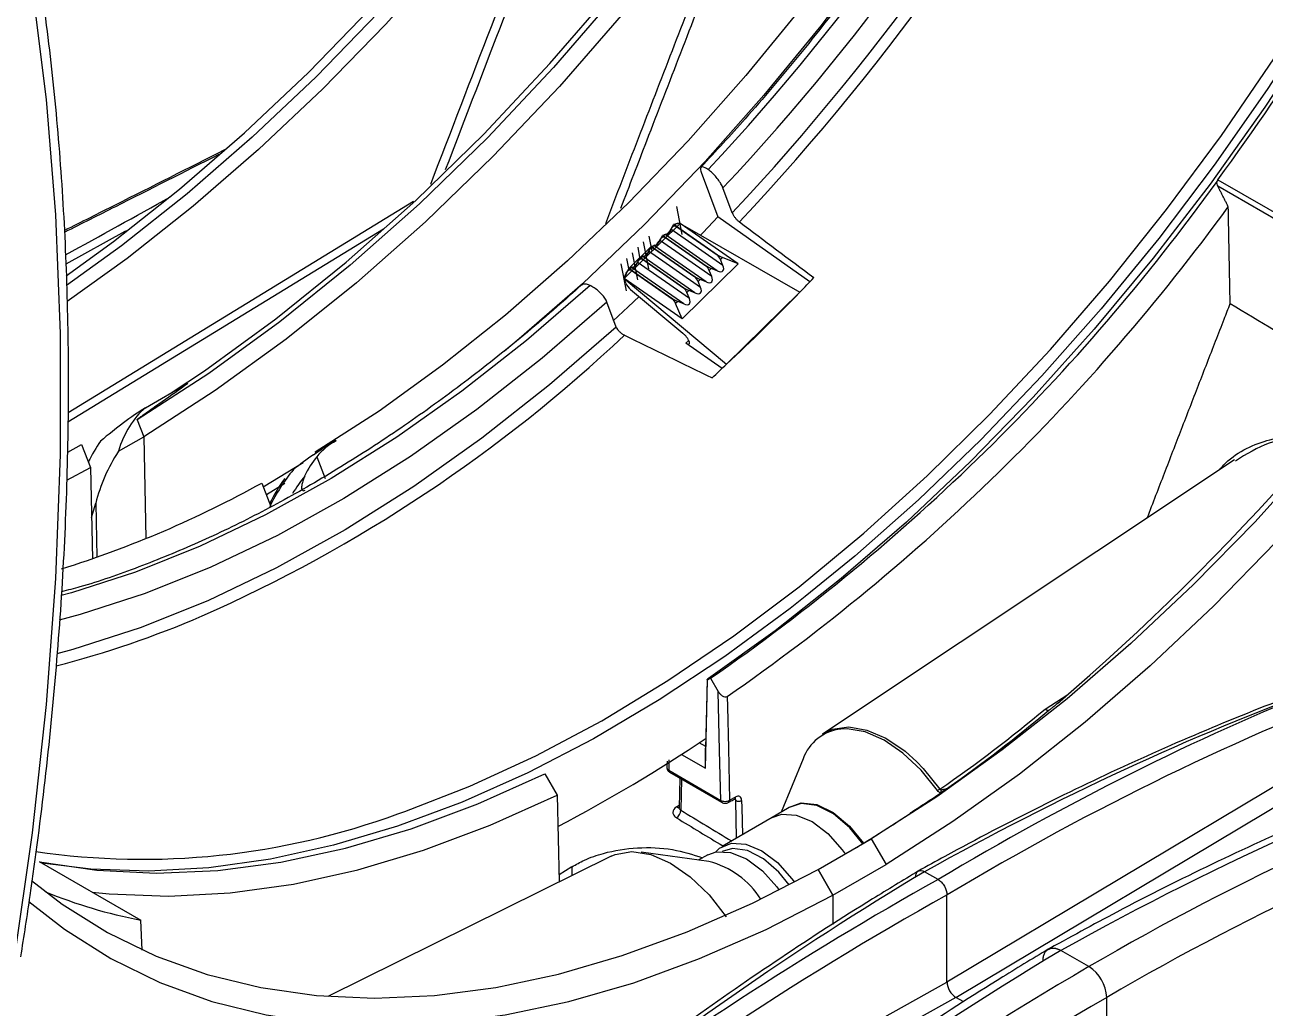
# Model space of a CAD drawing. Extents: x 9.3 to 87.2, y 1.1 to 68.8.
# Drawn here: x 16.147 to 19.113, y 48.453 to 50.804 of the extents above; entities that cross this region are included whole.
import ezdxf

# ---------------------------------------------------------------- set-up
doc = ezdxf.new("R2010")
doc.units = 0
doc.header["$MEASUREMENT"] = 0
doc.layers.add('OBJECT', color=7, linetype='CONTINUOUS')

msp = doc.modelspace()

# ---------------------------------------------------------------- linework, layer by layer
at = {"layer": 'OBJECT'}
for p, q in [((17.7645, 50.4513), (17.8041, 50.3446)), ((17.8385, 50.3544), (17.8165, 50.4138)), ((18.9996, 50.4337), (19.2327, 50.2991)), ((19.2281, 50.2862), (18.9996, 50.4181)), ((16.2507, 49.877), (17.0765, 50.3825)), ((17.7189, 50.3029), (17.7059, 50.3695)), ((17.7138, 50.3289), (17.5801, 50.1973)), ((17.6927, 50.3147), (17.6983, 50.3268)), ((17.7027, 50.3276), (17.6947, 50.3197)), ((17.7138, 50.3289), (17.6983, 50.3268)), ((17.7138, 50.3289), (17.707, 50.3288)), ((17.8526, 50.2325), (17.7138, 50.3289)), ((17.7138, 50.3289), (18.0003, 50.1647)), ((18.024, 50.1893), (17.8041, 50.3446)), ((17.0049, 50.3152), (16.2506, 49.8536)), ((17.647, 50.2631), (17.64, 50.2986)), ((17.666, 50.2884), (17.6716, 50.3005)), ((17.676, 50.3013), (17.668, 50.2934)), ((17.6793, 50.3015), (17.6716, 50.3005)), ((17.6784, 50.2962), (17.6774, 50.2953)), ((17.7756, 50.2271), (17.6774, 50.2953)), ((17.6808, 50.303), (17.6783, 50.3023)), ((17.803, 50.2157), (17.6783, 50.3023)), ((17.6784, 50.2962), (17.7766, 50.228)), ((17.6916, 50.3154), (17.6898, 50.3118)), ((17.8163, 50.2288), (17.6916, 50.3154)), ((17.7051, 50.3225), (17.7042, 50.3216)), ((17.8024, 50.2534), (17.7042, 50.3216)), ((17.7051, 50.3225), (17.8033, 50.2543)), ((17.6448, 50.2742), (17.5913, 50.2215)), ((17.6181, 50.2479), (17.6134, 50.272)), ((17.6394, 50.2207), (17.6268, 50.2848)), ((17.6392, 50.2621), (17.6448, 50.2742)), ((17.6493, 50.275), (17.6412, 50.2671)), ((17.6526, 50.2752), (17.6448, 50.2742)), ((17.6516, 50.2699), (17.6507, 50.269)), ((17.7489, 50.2007), (17.6507, 50.269)), ((17.654, 50.2767), (17.6515, 50.276)), ((17.7762, 50.1893), (17.6515, 50.276)), ((17.6516, 50.2699), (17.7498, 50.2017)), ((17.6649, 50.2891), (17.663, 50.2855)), ((17.7896, 50.2025), (17.6649, 50.2891)), ((17.5913, 50.2215), (17.5866, 50.2456)), ((17.6126, 50.1944), (17.6, 50.2585)), ((17.6114, 50.2365), (17.6096, 50.2329)), ((17.7361, 50.1498), (17.6114, 50.2365)), ((17.6125, 50.2357), (17.6181, 50.2479)), ((17.6225, 50.2486), (17.6145, 50.2407)), ((17.6259, 50.2489), (17.6181, 50.2479)), ((17.6249, 50.2436), (17.624, 50.2426)), ((17.7222, 50.1744), (17.624, 50.2426)), ((17.6273, 50.2504), (17.6248, 50.2496)), ((17.7495, 50.163), (17.6248, 50.2496)), ((17.6249, 50.2436), (17.7231, 50.1753)), ((17.6382, 50.2628), (17.6363, 50.2592)), ((17.7628, 50.1762), (17.6382, 50.2628)), ((17.8024, 50.2534), (17.8033, 50.2543)), ((17.8154, 50.2479), (17.8104, 50.243)), ((17.8163, 50.2288), (17.8104, 50.243)), ((17.8526, 50.2325), (17.8154, 50.2479)), ((17.5859, 50.1681), (17.5733, 50.2322)), ((17.5801, 50.1973), (17.5913, 50.2215)), ((17.5801, 50.1973), (17.5834, 50.2071)), ((17.5857, 50.2094), (17.5913, 50.2215)), ((17.5958, 50.2223), (17.5878, 50.2144)), ((17.5991, 50.2226), (17.5913, 50.2215)), ((17.5982, 50.2172), (17.5972, 50.2163)), ((17.6954, 50.1481), (17.5972, 50.2163)), ((17.6006, 50.2241), (17.598, 50.2233)), ((17.7227, 50.1367), (17.598, 50.2233)), ((17.5982, 50.2172), (17.6964, 50.149)), ((17.8526, 50.2325), (17.7189, 50.1009)), ((17.7756, 50.2271), (17.7766, 50.228)), ((17.7886, 50.2216), (17.7836, 50.2166)), ((17.7896, 50.2025), (17.7836, 50.2166)), ((17.803, 50.2157), (17.7886, 50.2216)), ((17.5801, 50.1973), (17.8252, 49.9923)), ((17.7189, 50.1009), (17.5801, 50.1973)), ((17.5842, 50.1863), (17.5801, 50.1973)), ((17.7489, 50.2007), (17.7498, 50.2017)), ((17.7619, 50.1953), (17.7569, 50.1903)), ((17.7628, 50.1762), (17.7569, 50.1903)), ((17.7762, 50.1893), (17.7619, 50.1953)), ((17.5958, 50.1711), (17.7204, 50.0668)), ((17.6954, 50.1481), (17.6964, 50.149)), ((17.7222, 50.1744), (17.7231, 50.1753)), ((17.7351, 50.1689), (17.7302, 50.164)), ((17.7361, 50.1498), (17.7302, 50.164)), ((17.7495, 50.163), (17.7351, 50.1689)), ((18.0003, 50.1647), (17.8252, 49.9923)), ((17.5612, 50.0814), (17.5392, 50.1409)), ((17.7084, 50.1426), (17.7034, 50.1377)), ((17.7189, 50.1009), (17.7034, 50.1377)), ((17.7227, 50.1367), (17.7084, 50.1426)), ((17.7278, 50.043), (17.7347, 50.0488)), ((17.8145, 49.9824), (17.7278, 50.043)), ((16.4357, 49.8884), (16.5368, 49.9468)), ((16.4159, 49.8597), (16.4316, 49.8192)), ((16.2499, 49.7824), (16.2831, 49.8004)), ((16.2831, 49.8004), (16.3044, 49.7457)), ((16.3711, 49.7843), (16.4316, 49.8192)), ((16.4316, 49.8192), (16.4371, 49.5757)), ((16.8455, 49.7713), (16.8657, 49.719)), ((19.0396, 49.7641), (18.0542, 49.1076)), ((16.2475, 49.7153), (16.3044, 49.7457)), ((16.3044, 49.7457), (16.3092, 49.5274)), ((16.7175, 49.6995), (16.8126, 49.7577)), ((16.7141, 49.7084), (16.7359, 49.6521)), ((16.769, 49.7073), (16.7249, 49.6804)), ((16.307, 49.6261), (16.317, 49.6605)), ((16.317, 49.6605), (16.3199, 49.5311)), ((17.7794, 49.2375), (17.7869, 49.2418)), ((17.7869, 49.2418), (17.8054, 49.2098)), ((19.5026, 49.203), (18.3521, 48.5152)), ((18.5868, 49.168), (18.6413, 49.2031)), ((18.3734, 48.4785), (19.5457, 49.1793)), ((17.7752, 49.0787), (17.7599, 49.0875)), ((17.7174, 49.0596), (17.7746, 49.0266)), ((18.008, 49.0489), (17.956, 48.9217)), ((17.6828, 49.0431), (17.6825, 49.0278)), ((17.6868, 49.0214), (17.8112, 48.9496)), ((17.391, 49.0133), (17.4203, 48.9624)), ((17.6889, 49.0168), (17.8133, 48.945)), ((17.7132, 49.0028), (17.7116, 48.9326)), ((17.7177, 49.0002), (17.716, 48.9259)), ((17.4203, 48.9624), (17.425, 48.7544)), ((17.7054, 48.9339), (17.7117, 48.9378)), ((17.8324, 48.9497), (17.8469, 48.9577)), ((17.849, 48.8593), (17.847, 48.949)), ((17.9744, 48.9328), (17.934, 48.9083)), ((17.9345, 48.9086), (17.8143, 48.8393)), ((18.0438, 48.784), (18.1711, 48.8574)), ((18.1711, 48.8574), (18.2065, 48.7962)), ((17.5495, 48.816), (16.8718, 48.4808)), ((17.7827, 48.8033), (17.6207, 48.8254)), ((17.7801, 48.8195), (17.7569, 48.8068)), ((16.182, 48.8035), (16.4248, 48.6633)), ((17.4555, 48.7908), (17.4246, 48.7716)), ((17.4555, 48.7908), (17.4555, 48.7695)), ((18.0438, 48.784), (18.0792, 48.7227)), ((18.0792, 48.7227), (18.0438, 48.784)), ((18.0792, 48.7227), (18.2065, 48.7962)), ((18.3309, 48.7602), (18.2984, 48.779)), ((18.0792, 48.7227), (18.0792, 48.6527)), ((18.3521, 48.5152), (18.3521, 48.7234)), ((16.4283, 48.5916), (16.4248, 48.6633)), ((18.6915, 48.552), (18.6244, 48.5908)), ((17.1608, 47.8511), (18.3521, 48.5152)), ((18.3734, 48.4785), (17.1594, 47.8017)), ((18.3924, 48.4675), (18.3734, 48.4785)), ((18.734, 48.0038), (18.734, 48.4785))]:
    msp.add_line(p, q, dxfattribs=at)
at = {"layer": 'OBJECT', "flags": 128}
for points in [[(19.2051, 53.5021), (19.1809, 53.3164), (19.146, 53.1208), (19.1015, 52.9225), (19.0474, 52.7223), (18.9841, 52.5212), (18.9117, 52.3199), (18.8306, 52.1193), (18.741, 51.9201), (18.6435, 51.7233), (18.5383, 51.5296), (18.426, 51.3398), (18.3069, 51.1548), (18.1816, 50.9752), (18.0506, 50.8019), (17.9144, 50.6355), (17.7736, 50.4768), (17.6287, 50.3264), (17.4805, 50.1848), (17.3294, 50.0528), (17.2939, 50.0235)], [(19.1151, 53.3161), (19.0809, 53.1239), (19.0372, 52.9291), (18.9841, 52.7326), (18.9219, 52.535), (18.8508, 52.3372), (18.7711, 52.1401), (18.6832, 51.9445), (18.5874, 51.7512), (18.4841, 51.5609), (18.3738, 51.3745), (18.2568, 51.1927), (18.1338, 51.0163), (18.0051, 50.846), (17.8713, 50.6825), (17.733, 50.5266), (17.5908, 50.3787), (17.4452, 50.2397), (17.2968, 50.1099), (17.1463, 49.99), (16.9943, 49.8805), (16.8414, 49.7818)], [(16.2466, 50.2036), (16.3598, 50.2859), (16.5174, 50.4106), (16.6728, 50.5456), (16.8255, 50.6901), (16.9747, 50.8438), (17.12, 51.0059), (17.2607, 51.1758), (17.3962, 51.3529), (17.5261, 51.5364), (17.6498, 51.7255), (17.7667, 51.9196), (17.8765, 52.1179), (17.9787, 52.3195), (18.0729, 52.5236), (18.1587, 52.7295), (18.2357, 52.9363), (18.3037, 53.1432)], [(18.3221, 53.1326), (18.2541, 52.9257), (18.1771, 52.7189), (18.0913, 52.513), (17.9971, 52.3089), (17.8949, 52.1073), (17.7851, 51.909), (17.6681, 51.7149), (17.5445, 51.5258), (17.4146, 51.3423), (17.2791, 51.1652), (17.1384, 50.9953), (16.9931, 50.8332), (16.8439, 50.6795), (16.6912, 50.535), (16.5358, 50.4), (16.3782, 50.2753), (16.2474, 50.1808)], [(18.349, 53.1134), (18.2801, 52.9055), (18.2021, 52.6978), (18.1155, 52.491), (18.0204, 52.286), (17.9173, 52.0836), (17.8067, 51.8846), (17.6889, 51.6898), (17.5644, 51.5), (17.4337, 51.3158), (17.2973, 51.1382), (17.1558, 50.9677), (17.0097, 50.805), (16.8597, 50.6509), (16.7063, 50.5058), (16.5501, 50.3704), (16.3917, 50.2452), (16.2487, 50.1422)], [(20.0582, 53.0658), (20.0534, 53.0265), (20.0238, 52.8309), (19.9846, 52.6322), (19.936, 52.4312), (19.8782, 52.2287), (19.8114, 52.0255), (19.7358, 51.8224), (19.6518, 51.6202), (19.5597, 51.4196), (19.4598, 51.2214), (19.3525, 51.0264), (19.2383, 50.8353), (19.1175, 50.649), (18.9907, 50.468), (18.8583, 50.2932), (18.7209, 50.1252), (18.5789, 49.9646), (18.433, 49.812), (18.2837, 49.6682), (18.1316, 49.5335), (18.0132, 49.4367)], [(20.4056, 51.8669), (20.3369, 51.6638), (20.2595, 51.461), (20.1738, 51.2592), (20.0799, 51.0592), (19.9784, 50.8618), (19.8695, 50.6678), (19.7538, 50.478), (19.6316, 50.293), (19.5035, 50.1136), (19.3699, 49.9405), (19.2314, 49.7744), (19.0885, 49.6159), (18.9418, 49.4657), (18.7918, 49.3243), (18.6391, 49.1923), (18.4844, 49.0701), (18.3282, 48.9584), (18.1711, 48.8574)], [(20.4763, 51.8582), (20.4069, 51.6517), (20.3285, 51.4454), (20.2416, 51.2401), (20.1465, 51.0366), (20.0435, 50.8358), (19.933, 50.6383), (19.8155, 50.4451), (19.6914, 50.2569), (19.5612, 50.0743), (19.4255, 49.8981), (19.2847, 49.7291), (19.1394, 49.5678), (18.9902, 49.4149), (18.8377, 49.271), (18.6825, 49.1367), (18.5251, 49.0124), (18.3662, 48.8988), (18.2065, 48.7962)], [(17.9878, 51.4598), (17.8534, 51.2592), (17.712, 51.0655), (17.5644, 50.8794), (17.4113, 50.702), (17.2532, 50.5339), (17.091, 50.376), (16.9254, 50.2289), (16.7572, 50.0935), (16.5871, 49.9702), (16.4159, 49.8597)], [(16.4975, 49.9242), (16.5766, 49.9769), (16.7472, 50.1006), (16.9159, 50.2365), (17.0819, 50.3841), (17.2445, 50.5426), (17.4029, 50.7113), (17.5564, 50.8894), (17.7043, 51.0762), (17.8459, 51.2706), (17.9805, 51.472)], [(18.0032, 51.4093), (17.8682, 51.21), (17.7265, 51.0176), (17.5787, 50.8328), (17.4254, 50.6566), (17.2674, 50.4897), (17.1054, 50.3328), (16.94, 50.1867), (16.7721, 50.052), (16.6024, 49.9293), (16.4316, 49.8192)], [(16.1211, 48.5607), (16.1657, 48.8718), (16.1993, 49.1785), (16.2217, 49.4801), (16.2329, 49.7762), (16.2329, 50.0661), (16.2217, 50.3493), (16.1993, 50.6251), (16.1657, 50.893), (16.1211, 51.1525)], [(19.236, 50.7963), (19.1117, 50.6069), (18.9813, 50.4232), (18.8452, 50.246), (18.704, 50.0759), (18.5582, 49.9136), (18.4084, 49.7598), (18.2553, 49.6151), (18.0994, 49.4801), (17.9413, 49.3553), (17.7817, 49.2411)], [(17.0394, 48.9174), (17.0558, 48.923), (17.2117, 48.9833), (17.3689, 49.0558), (17.5269, 49.14), (17.6848, 49.2358), (17.8422, 49.3427), (17.9985, 49.4603), (18.1529, 49.5881), (18.3049, 49.7257), (18.454, 49.8725), (18.5994, 50.0279), (18.7406, 50.1913), (18.8771, 50.362), (19.0084, 50.5394), (19.1338, 50.7228)], [(17.8041, 50.3446), (17.7689, 50.3075), (17.7626, 50.3009)], [(16.3902, 50.3114), (16.3864, 50.3094), (16.2454, 50.2315)], [(17.6927, 50.3147), (17.6915, 50.3123), (17.69, 50.31), (17.6883, 50.3078), (17.6865, 50.3058), (17.6846, 50.3042), (17.6827, 50.3029), (17.681, 50.302), (17.6793, 50.3015)], [(17.6526, 50.2752), (17.6542, 50.2757), (17.656, 50.2765), (17.6579, 50.2778), (17.6597, 50.2795), (17.6615, 50.2815), (17.6632, 50.2837), (17.6647, 50.286), (17.666, 50.2884)], [(17.5991, 50.2226), (17.6007, 50.223), (17.6025, 50.2239), (17.6044, 50.2252), (17.6062, 50.2269), (17.6081, 50.2288), (17.6097, 50.231), (17.6112, 50.2334), (17.6125, 50.2357)], [(17.6392, 50.2621), (17.638, 50.2597), (17.6365, 50.2573), (17.6348, 50.2551), (17.633, 50.2532), (17.6311, 50.2515), (17.6293, 50.2502), (17.6275, 50.2493), (17.6259, 50.2489)], [(17.4991, 50.1804), (17.3469, 50.049), (17.1925, 49.9279), (17.0366, 49.8177), (16.8799, 49.719), (16.7231, 49.6321), (16.5669, 49.5574), (16.4118, 49.4953), (16.2587, 49.446), (16.2339, 49.4392)], [(17.6159, 50.1543), (17.5902, 50.1298), (17.554, 50.096)], [(17.5392, 50.1409), (17.3846, 50.007), (17.2279, 49.8838), (17.0696, 49.7717), (16.9104, 49.6713), (16.7511, 49.5829), (16.5924, 49.507), (16.4349, 49.4439), (16.2794, 49.3938), (16.2297, 49.3805)], [(17.5612, 50.0814), (17.4019, 49.9432), (17.2403, 49.8159), (17.0771, 49.7002), (16.913, 49.5965), (16.7488, 49.5053), (16.5851, 49.4269), (16.4228, 49.3618), (16.2624, 49.3102), (16.2242, 49.2999)], [(18.0132, 49.4367), (17.9773, 49.4086), (17.8213, 49.2939), (17.6643, 49.1899), (17.5068, 49.0969), (17.3496, 49.0154), (17.1932, 48.9456), (17.0382, 48.8878), (16.8851, 48.8423), (16.7347, 48.8091), (16.5875, 48.7886), (16.444, 48.7806), (16.3049, 48.7853), (16.1889, 48.7995)], [(17.7746, 49.0266), (17.7762, 49.0951), (17.7778, 49.1663), (17.7794, 49.2375)], [(17.7789, 49.239), (17.7773, 49.1698), (17.7751, 49.0742)], [(17.8112, 48.9496), (17.8086, 49.069), (17.8054, 49.2098)], [(17.8269, 49.1981), (17.8274, 49.1733), (17.8296, 49.0741), (17.8324, 48.9497)], [(18.0542, 49.1076), (18.0787, 49.1195), (18.1175, 49.125), (18.1607, 49.1178), (18.2062, 49.0982), (18.2519, 49.067), (18.2798, 49.042)], [(18.3296, 48.9728), (18.2902, 49.0218), (18.2468, 49.0628), (18.2015, 49.0938), (18.1563, 49.1133), (18.1134, 49.1205), (18.0984, 49.1199)], [(17.7746, 49.0266), (17.7748, 49.0471), (17.775, 49.0631), (17.7751, 49.0742)], [(17.6874, 49.0461), (17.6874, 49.0447), (17.6868, 49.0214)], [(18.2798, 49.042), (18.2955, 49.0257), (18.3352, 48.9763)], [(16.1825, 48.8025), (16.3195, 48.7823), (16.4617, 48.7755), (16.6086, 48.782), (16.7595, 48.802), (16.9138, 48.8353), (17.071, 48.8817), (17.2302, 48.9411), (17.391, 49.0133)], [(16.3087, 48.7304), (16.3492, 48.7263), (16.4917, 48.7208), (16.6387, 48.7285), (16.7896, 48.7494), (16.9438, 48.7835), (17.1008, 48.8304), (17.2598, 48.8902), (17.4203, 48.9624)], [(17.8612, 48.9492), (17.8615, 48.9327), (17.863, 48.8673)], [(17.9685, 48.9292), (17.9729, 48.9325), (18.0038, 48.9435), (18.0406, 48.9394), (18.0802, 48.9203), (18.119, 48.8882), (18.1526, 48.8473)], [(18.1506, 48.846), (18.1201, 48.8838), (18.0811, 48.9171), (18.0411, 48.9371), (18.0036, 48.9421), (17.9744, 48.9328)], [(17.9345, 48.9086), (17.957, 48.9165), (17.9917, 48.9145), (18.0294, 48.8987), (18.0671, 48.8703), (18.1015, 48.8316), (18.1088, 48.8215)], [(17.7983, 48.8261), (17.8079, 48.835), (17.8368, 48.8471), (17.8715, 48.8451), (17.9092, 48.8293), (17.9468, 48.8009), (17.9813, 48.7623), (17.9874, 48.7538)], [(17.5495, 48.816), (17.559, 48.8201), (17.5989, 48.8271), (17.6437, 48.8202), (17.6909, 48.7998), (17.7384, 48.767), (17.7835, 48.7234), (17.8242, 48.6712)], [(17.7801, 48.8195), (17.8, 48.8265), (17.8348, 48.8251), (17.8728, 48.8095), (17.9107, 48.7812), (17.9455, 48.7425), (17.9509, 48.735)], [(17.9749, 48.7473), (17.9503, 48.7777), (17.9132, 48.81), (17.875, 48.8296), (17.8392, 48.8346), (17.8143, 48.8276)], [(16.1633, 48.7578), (16.2366, 48.7017), (16.3454, 48.6334), (16.4612, 48.5772), (16.5834, 48.5333), (16.7115, 48.5018), (16.8451, 48.483), (16.9836, 48.4768), (17.1265, 48.4833), (17.2732, 48.5024), (17.4232, 48.5342), (17.5758, 48.5784), (17.7306, 48.635), (17.8868, 48.7036), (18.0438, 48.784)], [(16.1569, 48.7078), (16.2422, 48.6413), (16.3527, 48.5715), (16.4702, 48.5139), (16.5943, 48.4689), (16.7245, 48.4367), (16.8602, 48.4172), (17.001, 48.4107), (17.1463, 48.4172), (17.2954, 48.4365), (17.448, 48.4687), (17.6032, 48.5136), (17.7606, 48.5711), (17.9194, 48.6409), (18.0792, 48.7227)]]:
    msp.add_lwpolyline(points, dxfattribs=at)
at = {"layer": 'OBJECT'}
for centre, radius, start, end in [((13.72, 54.2526), 5.558, 316.9433, 348.1645), ((13.6275, 54.3056), 5.7745, 316.8236, 348.28427), ((13.6233, 54.3079), 5.8066, 316.79477, 348.31309), ((13.7127, 54.2566), 5.6221, 316.8811, 348.2268), ((14.1114, 54.032), 6.0698, 323.64186, 340.30679), ((14.7637, 53.6655), 5.9119, 310.66954, 342.34674), ((14.9554, 53.3394), 4.9807, 304.6453, 324.2506), ((19.0203, 50.4184), 0.0257, 143.6683, 158.0748), ((14.9599, 53.3298), 5.0289, 304.7567, 323.9289), ((14.2679, 53.7769), 5.1941, 315.9371, 316.4728), ((14.3974, 53.6497), 5.0126, 313.1433, 315.9524), ((35.6667, 77.7561), 32.2429, 238.93517, 239.375), ((15.123, 52.6634), 3.5789, 293.8697, 313.3719), ((14.5345, 53.5054), 4.8135, 312.5649, 313.1279), ((15.4758, 51.9376), 2.55, 287.3159, 299.0505), ((15.6291, 51.5704), 2.3747, 284.4618, 293.3742), ((18.11, 49.0121), 0.1084, 96.1319, 160.1805), ((15.7295, 52.1313), 3.6589, 297.5535, 304.0083), ((21.9366, 42.996), 6.4343, 109.18443, 120.28727), ((17.6916, 49.0208), 0.00481, 172.8267, 235.8611), ((21.9547, 42.9641), 6.386, 109.18444, 120.28727), ((18.3863, 48.8904), 0.0999, 120.7243, 124.5239), ((18.8648, 48.8066), 0.5524, 162.239, 163.0201), ((17.8908, 48.665), 0.5388, 34.112, 34.2049), ((17.7105, 48.9408), 0.00861, 234.325, 277.6178), ((17.816, 48.949), 0.0048, 172.7656, 235.8352), ((17.8275, 48.9491), 0.00501, 303.0825, 7.8291), ((17.8419, 48.9571), 0.00503, 303.8546, 7.734), ((17.8539, 48.9632), 0.0157, 244.1686, 297.5016), ((16.4285, 50.5794), 1.7707, 261.7265, 290.1825), ((17.6923, 48.9276), 0.0237, 303.6148, 355.7154), ((35.0121, 77.3547), 33.2978, 238.68421, 238.90778), ((35.041, 77.403), 33.3332, 238.68436, 238.92794), ((16.2288, 51.9811), 3.6772, 301.2375, 303.9024), ((17.7315, 48.6013), 0.2084, 32.545, 75.771), ((14.4408, 55.3774), 8.5324, 300.20934, 309.23839), ((23.0626, 41.0455), 8.6864, 120.2121, 129.29904), ((18.6419, 48.4743), 0.0922, 2.6052, 57.3948), ((23.0722, 41.0283), 8.6213, 120.21209, 129.29903)]:
    msp.add_arc(centre, radius, start, end, dxfattribs=at)
for centre, major_axis, ratio, start_param, end_param in [((-476.9133, -178.3972), (812.3876, 422.8847), 0.033748, 5.347046, 5.347434), ((17.6986, 50.3095), (0.004, 0.0129), 0.646019, 6.082205, 7.581019), ((17.7129, 50.3236), (0.0106, -0.0033), 0.383362, 2.2734, 4.018729), ((31.2231, 42.3745), (31.7644, -22.9059), 0.037918, 4.305542, 4.311713), ((17.6718, 50.2831), (0.004, 0.0129), 0.646019, 6.082205, 7.581019), ((17.6861, 50.2973), (0.0106, -0.0033), 0.383362, 2.517491, 4.018729), ((17.6823, 50.3155), (0.007, 0.0124), 0.582865, 3.756632, 4.745961), ((17.6451, 50.2568), (0.004, 0.0129), 0.646019, 6.082205, 7.581019), ((17.6594, 50.2709), (0.0106, -0.0033), 0.383362, 2.517491, 4.018729), ((17.6556, 50.2892), (0.007, 0.0124), 0.582865, 3.756632, 4.745961), ((17.6184, 50.2305), (0.004, 0.0129), 0.646019, 6.082205, 7.581019), ((17.6327, 50.2446), (0.0106, -0.0033), 0.383362, 2.517491, 4.018729), ((17.6288, 50.2629), (0.007, 0.0124), 0.582865, 3.756632, 4.745961), ((17.7856, 50.2169), (0.012, 0.0388), 0.645445, 5.627014, 6.080801), ((17.8266, 50.2575), (0.0319, -0.0098), 0.384215, 4.020141, 4.473928), ((17.5916, 50.2042), (0.004, 0.0129), 0.646019, 6.082205, 7.827534), ((17.6059, 50.2183), (0.0106, -0.0033), 0.383362, 2.517491, 4.018729), ((17.6021, 50.2365), (0.007, 0.0124), 0.582865, 3.756632, 4.745961), ((17.7589, 50.1906), (0.012, 0.0388), 0.645445, 5.627014, 6.080801), ((17.7998, 50.2311), (0.0319, -0.0098), 0.384215, 4.020141, 4.473928), ((17.7934, 50.2383), (0.0231, -0.0227), 0.410406, 5.492616, 7.061), ((17.594, 50.1793), (-0.0098, 0.0114), 0.300735, 0.686252, 2.082516), ((17.7321, 50.1643), (0.012, 0.0388), 0.645445, 5.627014, 6.080801), ((17.7399, 50.1857), (0.0231, -0.0227), 0.410406, 5.492616, 7.061), ((17.7731, 50.2048), (0.0319, -0.0098), 0.384215, 4.020141, 4.473928), ((17.7666, 50.212), (0.0231, -0.0227), 0.410406, 5.492616, 7.061), ((17.6787, 50.1117), (0.012, 0.0388), 0.645445, 5.627014, 6.080801), ((17.7196, 50.1522), (0.0319, -0.0098), 0.384215, 4.020141, 4.473928), ((17.7054, 50.138), (0.012, 0.0388), 0.645445, 5.627014, 6.080801), ((17.7131, 50.1594), (0.0231, -0.0227), 0.410406, 5.492616, 7.061), ((17.7463, 50.1785), (0.0319, -0.0098), 0.384215, 4.020141, 4.473928), ((33.5036, 44.6193), (37.4847, -17.2683), 0.04557, 4.29476, 4.30093), ((16.3588, 49.7586), (0.2006, 0.172), 0.218443, 0.999735, 1.533897), ((16.561, 49.6419), (-0.0616, 0.2789), 0.697888, 0.354833, 0.888995), ((16.4351, 49.7146), (0.1298, 0.2137), 0.562077, 1.469553, 1.70086), ((16.4848, 49.6859), (0.1199, 0.2194), 0.59229, 1.443333, 1.994151), ((16.7888, 49.6652), (0.2006, 0.172), 0.218443, 1.145879, 1.382345), ((16.9929, 49.5474), (-0.0616, 0.2789), 0.697888, 0.500977, 0.737442), ((16.8736, 49.6163), (0.1295, 0.2139), 0.563005, 1.317292, 1.741471), ((16.863, 49.6227), (0.122, 0.2009), 0.562077, 1.427471, 1.72309), ((16.9081, 49.5963), (0.1202, 0.2192), 0.591408, 1.292649, 1.498326), ((18.3525, 42.2158), (3.882, 6.9614), 0.567218, 0.587159, 0.776955), ((18.2984, 42.2466), (4.1057, 6.8668), 0.587332, 0.628261, 0.794319), ((18.3309, 42.2279), (3.897, 6.9874), 0.567257, 0.610862, 0.77692), ((18.6244, 42.0585), (4.1053, 6.867), 0.587295, 0.593052, 0.794283), ((18.2984, 42.2466), (3.897, 6.9874), 0.567257, 0.77692, 0.942978), ((18.3309, 42.2279), (4.1057, 6.8668), 0.587332, 0.794319, 0.960376), ((17.6176, 52.0094), (1.4507, 3.2657), 0.569298, 3.157686, 3.273855), ((18.3518, 42.2154), (4.0907, 6.8408), 0.587369, 0.794288, 0.984084), ((18.6244, 42.0585), (3.8974, 6.9871), 0.567295, 0.776951, 0.978182), ((18.3734, 48.503), (-0.015, 0.026), 0.577382, 0.785327, 2.356123)]:
    msp.add_ellipse(centre, major_axis=major_axis, ratio=ratio, start_param=start_param, end_param=end_param, dxfattribs=at)
for points, knots in [([(19.1475, 53.1264), (19.1424, 53.1006), (19.1252, 53.0139), (19.0898, 52.8648), (19.0384, 52.679), (18.9787, 52.4923), (18.9112, 52.3055), (18.8361, 52.1192), (18.7535, 51.9341), (18.664, 51.7509), (18.5677, 51.5703), (18.465, 51.393), (18.3563, 51.2197), (18.2421, 51.0509), (18.1227, 50.8872), (17.9985, 50.7295), (17.8789, 50.5877), (17.7993, 50.5015), (17.7639, 50.4632)], [0, 0, 0, 0, 0.027928, 0.09356, 0.159209, 0.224868, 0.290536, 0.356212, 0.421894, 0.487581, 0.553271, 0.618963, 0.684654, 0.750344, 0.816029, 0.881709, 0.947382, 1, 1, 1, 1]), ([(16.1379, 48.5757), (16.1455, 48.6245), (16.1675, 48.7661), (16.1973, 48.998), (16.2244, 49.2699), (16.2426, 49.5379), (16.252, 49.8015), (16.2525, 50.0604), (16.2442, 50.314), (16.2271, 50.5621), (16.201, 50.8042), (16.1706, 51.0127), (16.1469, 51.1389), (16.1375, 51.1885)], [0, 0, 0, 0, 0.051722, 0.149961, 0.248213, 0.346473, 0.44474, 0.543015, 0.641295, 0.739579, 0.837863, 0.936144, 1, 1, 1, 1]), ([(17.1179, 50.4231), (17.1662, 50.5487), (17.2623, 50.7993), (17.3591, 51.0496), (17.4074, 51.1744)], [0, 0, 0, 0, 0.501278, 1, 1, 1, 1]), ([(17.4264, 51.1678), (17.3782, 51.0429), (17.2867, 50.8062), (17.1957, 50.5692), (17.1527, 50.4572)], [0, 0, 0, 0, 0.527278, 1, 1, 1, 1]), ([(17.5361, 50.3287), (17.5622, 50.3967), (17.6422, 50.6049), (17.7227, 50.8129), (17.777, 50.953)], [0, 0, 0, 0, 0.326334, 1, 1, 1, 1]), ([(17.7961, 50.9462), (17.7419, 50.8061), (17.6669, 50.6125), (17.5924, 50.4187), (17.5718, 50.3651)], [0, 0, 0, 0, 0.723557, 1, 1, 1, 1]), ([(16.2428, 50.3127), (16.2836, 50.3332), (16.4112, 50.3974), (16.5388, 50.4618), (16.6254, 50.5055)], [0, 0, 0, 0, 0.320544, 1, 1, 1, 1]), ([(16.6112, 50.4938), (16.5288, 50.4522), (16.406, 50.3902), (16.2833, 50.3284), (16.2429, 50.3081)], [0, 0, 0, 0, 0.671373, 1, 1, 1, 1]), ([(17.7811, 50.458), (17.7786, 50.4596), (17.7732, 50.4631), (17.767, 50.4647), (17.7632, 50.4629), (17.7624, 50.4582), (17.7639, 50.4534), (17.7645, 50.4513)], [0, 0, 0, 0, 0.19088, 0.406106, 0.620128, 0.833416, 1, 1, 1, 1]), ([(17.8165, 50.4138), (17.8159, 50.4154), (17.814, 50.4199), (17.8088, 50.4287), (17.8007, 50.4395), (17.7914, 50.4495), (17.7847, 50.4553), (17.7814, 50.4577), (17.7811, 50.458)], [0, 0, 0, 0, 0.11343, 0.327428, 0.542303, 0.758152, 0.974291, 1, 1, 1, 1]), ([(19.0247, 50.3688), (19.0235, 50.3712), (19.0223, 50.3736), (19.0211, 50.376), (19.0198, 50.3784), (19.0186, 50.3808), (19.0174, 50.3832), (19.0162, 50.3856), (19.0149, 50.388), (19.0137, 50.3904), (19.0125, 50.3928), (19.0113, 50.3952), (19.01, 50.3976), (19.0088, 50.4), (19.0076, 50.4024), (19.0064, 50.4048), (19.0052, 50.4072), (19.0039, 50.4096), (19.0027, 50.412), (19.0017, 50.414), (19.0006, 50.4161), (18.9996, 50.4181)], [0, 0, 0, 0, 0.000205701, 0.000205701, 0.000205701, 0.000411402, 0.000411402, 0.000411402, 0.000617103, 0.000617103, 0.000617103, 0.000822804, 0.000822804, 0.000822804, 0.001028505, 0.001028505, 0.001028505, 0.001234206, 0.001234206, 0.001234206, 0.001409954, 0.001409954, 0.001409954, 0.001409954]), ([(17.8385, 50.3544), (17.8387, 50.354), (17.8394, 50.3522), (17.8414, 50.3484), (17.8452, 50.343), (17.8498, 50.3378), (17.8534, 50.3344), (17.8553, 50.3329), (17.8558, 50.3326)], [0, 0, 0, 0, 0.057381, 0.275606, 0.49498, 0.715422, 0.936377, 1, 1, 1, 1]), ([(19.0291, 50.1374), (19.0287, 50.1591), (19.0283, 50.1809), (19.0279, 50.2026), (19.0268, 50.258), (19.0258, 50.3134), (19.0247, 50.3688)], [0.01333987, 0.01333987, 0.01333987, 0.01333987, 0.015345735, 0.015345735, 0.015345735, 0.020460986, 0.020460986, 0.020460986, 0.020460986]), ([(17.4788, 50.1822), (17.459, 50.1645), (17.3929, 50.1051), (17.2788, 50.0103), (17.1363, 49.9015), (16.9927, 49.8022), (16.8487, 49.7127), (16.7048, 49.6333), (16.5615, 49.5641), (16.4195, 49.5063), (16.3105, 49.4677), (16.2498, 49.4521), (16.2351, 49.4484)], [0, 0, 0, 0, 0.048696, 0.163101, 0.277493, 0.391861, 0.506205, 0.62053, 0.734841, 0.849147, 0.963461, 1, 1, 1, 1]), ([(17.4991, 50.1804), (17.4962, 50.1816), (17.4899, 50.1841), (17.4827, 50.1846), (17.4802, 50.1826), (17.4792, 50.1818)], [0, 0, 0, 0, 0.338597, 0.720377, 1, 1, 1, 1]), ([(17.5392, 50.1409), (17.5386, 50.1424), (17.5367, 50.1469), (17.531, 50.1552), (17.5219, 50.165), (17.5112, 50.1737), (17.5034, 50.1784), (17.4995, 50.1803), (17.4991, 50.1804)], [0, 0, 0, 0, 0.113428, 0.327424, 0.542304, 0.758152, 0.974291, 1, 1, 1, 1]), ([(18.8309, 49.625), (18.8378, 49.6431), (18.8583, 49.6963), (18.8924, 49.7846), (18.9332, 49.8899), (18.974, 49.9953), (19.006, 50.0777), (19.0244, 50.1251), (19.0291, 50.1374)], [0, 0, 0, 0, 0.105609, 0.31123, 0.516852, 0.722473, 0.928097, 1, 1, 1, 1]), ([(17.5612, 50.0814), (17.5614, 50.0811), (17.5621, 50.0792), (17.5643, 50.0756), (17.5686, 50.0706), (17.5737, 50.0661), (17.578, 50.0633), (17.5802, 50.0622), (17.5807, 50.0619)], [0, 0, 0, 0, 0.057385, 0.275606, 0.494984, 0.715423, 0.936377, 1, 1, 1, 1]), ([(17.7278, 50.043), (17.7288, 50.0423), (17.7313, 50.0408), (17.7343, 50.0399), (17.7363, 50.0406), (17.7368, 50.0431), (17.7358, 50.047), (17.7333, 50.0519), (17.7296, 50.0573), (17.7251, 50.0626), (17.7219, 50.0654), (17.7204, 50.0668)], [0, 0, 0, 0, 0.082848, 0.197106, 0.311181, 0.425314, 0.539718, 0.654493, 0.769595, 0.884799, 1, 1, 1, 1]), ([(16.4159, 49.8597), (16.4159, 49.8598), (16.416, 49.8599), (16.4161, 49.8601), (16.4161, 49.8602), (16.4163, 49.8604), (16.4165, 49.8605), (16.4169, 49.861), (16.4172, 49.8612), (16.4181, 49.862), (16.4187, 49.8625), (16.4205, 49.864), (16.4218, 49.8649), (16.4255, 49.8677), (16.428, 49.8695), (16.4356, 49.875), (16.4407, 49.8785), (16.4559, 49.8893), (16.466, 49.8964), (16.4964, 49.9179), (16.5167, 49.9323), (16.5368, 49.9468)], [0, 0, 0, 0, 0.001953, 0.001953, 0.003906, 0.003906, 0.007813, 0.007813, 0.015625, 0.015625, 0.03125, 0.03125, 0.0625, 0.0625, 0.125, 0.125, 0.25, 0.25, 0.5, 0.5, 1, 1, 1, 1]), ([(19.0032, 49.7399), (19.0081, 49.7453), (19.042, 49.7829), (19.1081, 49.8101), (19.1863, 49.8266), (19.2255, 49.8158), (19.2437, 49.8108)], [0, 0, 0, 0, 0.075428, 0.522653, 0.778933, 1, 1, 1, 1]), ([(19.2374, 49.8034), (19.2203, 49.8079), (19.1828, 49.8178), (19.1138, 49.806), (19.0679, 49.7774), (19.0415, 49.7609)], [0, 0, 0, 0, 0.260722, 0.574719, 1, 1, 1, 1]), ([(16.8165, 49.7249), (16.815, 49.7217), (16.8137, 49.7185), (16.8114, 49.7117), (16.8104, 49.7082), (16.8095, 49.7028), (16.8092, 49.7009), (16.8091, 49.6972), (16.8092, 49.6953), (16.8101, 49.6926), (16.8105, 49.6918), (16.8116, 49.6905), (16.8123, 49.6901), (16.8146, 49.6897), (16.816, 49.6903), (16.8174, 49.6911)], [0, 0, 0, 0, 0.25, 0.25, 0.5, 0.5, 0.625, 0.625, 0.75, 0.75, 0.8125, 0.8125, 0.875, 0.875, 1, 1, 1, 1]), ([(19.3702, 49.269), (19.3309, 49.2553), (19.2171, 49.2158), (19.0275, 49.1422), (18.8014, 49.0445), (18.5746, 48.9361), (18.4018, 48.846), (18.3048, 48.7923), (18.2835, 48.7805)], [0, 0, 0, 0, 0.1095451, 0.3175577, 0.5255859, 0.7336226, 0.9416639, 1, 1, 1, 1]), ([(17.7817, 49.2411), (17.7807, 49.2405), (17.78, 49.2399), (17.779, 49.2392), (17.7788, 49.239), (17.7789, 49.239)], [0, 0, 0, 0, 0.5, 0.5, 1, 1, 1, 1]), ([(17.7794, 49.2375), (17.7793, 49.2377), (17.7793, 49.2379), (17.7792, 49.2382), (17.7791, 49.2383), (17.779, 49.2385), (17.779, 49.2387), (17.7789, 49.2388), (17.7789, 49.2389), (17.7789, 49.239)], [0, 0, 0, 0, 0.000539853, 0.000539853, 0.000539853, 0.000924898, 0.000924898, 0.000924898, 0.001182453, 0.001182453, 0.001182453, 0.001182453]), ([(17.8054, 49.2098), (17.8066, 49.2078), (17.808, 49.2059), (17.8111, 49.2023), (17.8129, 49.2007), (17.8167, 49.1982), (17.8188, 49.1973), (17.8231, 49.1966), (17.8252, 49.197), (17.8269, 49.1981)], [0, 0, 0, 0, 0.25, 0.25, 0.5, 0.5, 0.75, 0.75, 1, 1, 1, 1]), ([(18.5956, 49.1647), (18.5946, 49.1641), (18.5932, 49.1641), (18.59, 49.1653), (18.5883, 49.1665), (18.5868, 49.168)], [0, 0, 0, 0, 0.5, 0.5, 1, 1, 1, 1]), ([(18.6164, 49.1814), (18.6131, 49.1786), (18.6098, 49.1759), (18.6046, 49.1717), (18.6029, 49.1703), (18.6002, 49.1682), (18.5993, 49.1674), (18.5979, 49.1663), (18.5974, 49.166), (18.5965, 49.1653), (18.5959, 49.1649), (18.5956, 49.1647)], [0, 0, 0, 0, 0.5, 0.5, 0.75, 0.75, 0.875, 0.875, 0.9375, 0.9375, 1, 1, 1, 1]), ([(19.76, 49.1083), (19.728, 49.0979), (19.6215, 49.0631), (19.4393, 48.9958), (19.2132, 48.9028), (18.9861, 48.7987), (18.7773, 48.6942), (18.6444, 48.6211), (18.5873, 48.5898)], [0, 0, 0, 0, 0.082844, 0.275808, 0.468795, 0.661802, 0.85482, 1, 1, 1, 1]), ([(17.6826, 49.0278), (17.6826, 49.0268), (17.6825, 49.0245), (17.6841, 49.0211), (17.6864, 49.0184), (17.6882, 49.0174), (17.689, 49.017)], [0, 0, 0, 0, 0.211076, 0.521564, 0.809593, 1, 1, 1, 1]), ([(17.6826, 49.0278), (17.6826, 49.0271), (17.6826, 49.0254), (17.6843, 49.0232), (17.6861, 49.0219), (17.6868, 49.0214)], [0, 0, 0, 0, 0.302854, 0.725122, 1, 1, 1, 1]), ([(17.8612, 48.9492), (17.8611, 48.9535), (17.8595, 48.9569), (17.8542, 48.96), (17.8506, 48.9598), (17.8469, 48.9577)], [0, 0, 0, 0, 0.5, 0.5, 1, 1, 1, 1]), ([(18.3352, 48.9763), (18.3353, 48.9761), (18.3355, 48.976), (18.3356, 48.9758), (18.3358, 48.9757), (18.336, 48.9756), (18.3362, 48.9755), (18.3365, 48.9753), (18.3368, 48.9752), (18.3372, 48.9752), (18.3377, 48.9751), (18.3382, 48.9751), (18.3387, 48.9751)], [0, 0, 0, 0, 0.0000163966, 0.0000163966, 0.0000163966, 0.0000326875, 0.0000326875, 0.0000326875, 0.0000601454, 0.0000601454, 0.0000601454, 0.0001008349, 0.0001008349, 0.0001008349, 0.0001008349]), ([(18.3545, 48.979), (18.3516, 48.977), (18.3487, 48.9751), (18.343, 48.9712), (18.3401, 48.9693), (18.3372, 48.9674)], [0, 0, 0, 0, 0.5, 0.5, 1, 1, 1, 1]), ([(18.3387, 48.9751), (18.3415, 48.9753), (18.3442, 48.9758), (18.3484, 48.9768), (18.3497, 48.9772), (18.3524, 48.978), (18.3537, 48.9785), (18.3545, 48.979)], [0, 0, 0, 0, 0.5, 0.5, 0.75, 0.75, 1, 1, 1, 1]), ([(17.7054, 48.9339), (17.6998, 48.9304), (17.6967, 48.9256), (17.6967, 48.9184), (17.6975, 48.916), (17.7005, 48.9116), (17.7027, 48.9096), (17.7055, 48.9079)], [0, 0, 0, 0, 0.5, 0.5, 0.75, 0.75, 1, 1, 1, 1]), ([(17.7115, 48.9326), (17.7115, 48.9323), (17.7115, 48.9316), (17.7115, 48.9316), (17.7115, 48.9316)], [0, 0, 0, 0, 0.424906, 1, 1, 1, 1]), ([(17.716, 48.9259), (17.7149, 48.9267), (17.7128, 48.9283), (17.7115, 48.9307), (17.7117, 48.9322), (17.7118, 48.9326)], [0, 0, 0, 0, 0.422818, 0.845811, 1, 1, 1, 1]), ([(17.8112, 48.9496), (17.814, 48.9481), (17.8179, 48.9472), (17.8257, 48.9472), (17.8296, 48.9481), (17.8324, 48.9497)], [0, 0, 0, 0, 0.5, 0.5, 1, 1, 1, 1]), ([(17.8134, 48.9452), (17.8141, 48.9448), (17.8161, 48.9434), (17.8206, 48.9427), (17.8258, 48.9428), (17.8288, 48.9443), (17.8301, 48.945)], [0, 0, 0, 0, 0.140369, 0.419242, 0.745422, 1, 1, 1, 1]), ([(17.8303, 48.9449), (17.8323, 48.946), (17.8371, 48.9487), (17.8419, 48.9513), (17.8447, 48.9528)], [0, 0, 0, 0, 0.4296654, 1, 1, 1, 1]), ([(17.8446, 48.9528), (17.8448, 48.9529), (17.8455, 48.9534), (17.846, 48.9534), (17.8459, 48.9534), (17.8459, 48.9534)], [0, 0, 0, 0, 0.200228, 0.901603, 1, 1, 1, 1]), ([(17.8453, 48.9532), (17.8455, 48.953), (17.8462, 48.9525), (17.8468, 48.951), (17.847, 48.9495), (17.847, 48.949)], [0, 0, 0, 0, 0.173486, 0.687822, 1, 1, 1, 1]), ([(18.2637, 48.9192), (18.2662, 48.9208), (18.2688, 48.9225), (18.2739, 48.9257), (18.2765, 48.9274), (18.2802, 48.9297), (18.2814, 48.9305), (18.2835, 48.9318), (18.2844, 48.9323), (18.2845, 48.9322), (18.2837, 48.9317), (18.282, 48.9305), (18.281, 48.9298), (18.2799, 48.9291)], [0, 0, 0, 0, 0.25, 0.25, 0.5, 0.5, 0.625, 0.625, 0.75, 0.75, 0.875, 0.875, 1, 1, 1, 1]), ([(17.4555, 48.7908), (17.4652, 48.7962), (17.4879, 48.809), (17.5395, 48.8271), (17.6117, 48.8386), (17.696, 48.8354), (17.7441, 48.8199), (17.7673, 48.8125)], [0, 0, 0, 0, 0.116143, 0.271916, 0.519985, 0.768057, 1, 1, 1, 1]), ([(18.2772, 48.7667), (18.2772, 48.77), (18.2777, 48.7728), (18.2799, 48.7775), (18.2814, 48.7793), (18.2873, 48.7827), (18.2928, 48.7822), (18.2984, 48.779)], [0, 0, 0, 0, 0.25, 0.25, 0.5, 0.5, 1, 1, 1, 1]), ([(18.2834, 48.78), (18.2846, 48.7807), (18.2875, 48.7824), (18.2929, 48.7817), (18.2968, 48.7797), (18.2984, 48.779)], [0, 0, 0, 0, 0.298125, 0.721384, 1, 1, 1, 1]), ([(18.2833, 48.7803), (18.2469, 48.7583), (18.1373, 48.6922), (17.9547, 48.5742), (17.7359, 48.4232), (17.518, 48.2624), (17.3512, 48.1317), (17.2572, 48.0547), (17.235, 48.0366)], [0, 0, 0, 0, 0.103437, 0.31154, 0.519646, 0.727745, 0.935836, 1, 1, 1, 1]), ([(18.3309, 48.7602), (18.3337, 48.7586), (18.3365, 48.7564), (18.3416, 48.7509), (18.344, 48.7478), (18.3498, 48.7376), (18.3521, 48.7299), (18.3521, 48.7234)], [0, 0, 0, 0, 0.25, 0.25, 0.5, 0.5, 1, 1, 1, 1]), ([(18.3309, 48.7602), (18.3337, 48.7586), (18.3365, 48.7564), (18.3416, 48.7509), (18.344, 48.7478), (18.3498, 48.7376), (18.3521, 48.7299), (18.3521, 48.7234)], [0, 0, 0, 0, 0.25, 0.25, 0.5, 0.5, 1, 1, 1, 1]), ([(18.7081, 47.9466), (18.7475, 47.9696), (18.8618, 48.0364), (19.0506, 48.1547), (19.2741, 48.3044), (19.4965, 48.464), (19.6882, 48.6099), (19.8053, 48.7045), (19.8493, 48.7399)], [0, 0, 0, 0, 0.102807, 0.297862, 0.492901, 0.687918, 0.882909, 1, 1, 1, 1]), ([(18.6012, 48.5978), (18.5626, 48.5745), (18.4507, 48.507), (18.2656, 48.3875), (18.0465, 48.2363), (17.8283, 48.0752), (17.6353, 47.9243), (17.5157, 47.8245), (17.4678, 47.7845)], [0, 0, 0, 0, 0.101385, 0.293926, 0.486462, 0.678987, 0.871496, 1, 1, 1, 1]), ([(18.5819, 48.5663), (18.5819, 48.5695), (18.5822, 48.5725), (18.5833, 48.5782), (18.5841, 48.5808), (18.5862, 48.5855), (18.5875, 48.5876), (18.5906, 48.5911), (18.5924, 48.5926), (18.5983, 48.596), (18.603, 48.5969), (18.6132, 48.5959), (18.6188, 48.594), (18.6244, 48.5908)], [0, 0, 0, 0, 0.125, 0.125, 0.25, 0.25, 0.375, 0.375, 0.5, 0.5, 0.75, 0.75, 1, 1, 1, 1]), ([(18.5944, 48.593), (18.5968, 48.5943), (18.6025, 48.5976), (18.6134, 48.5962), (18.6213, 48.5923), (18.6244, 48.5908)], [0, 0, 0, 0, 0.297294, 0.721054, 1, 1, 1, 1]), ([(15.6425, 48.5273), (15.6611, 48.5117), (15.726, 48.4575), (15.8485, 48.3819), (16.0039, 48.3032), (16.1633, 48.2436), (16.3249, 48.2004), (16.4936, 48.171), (16.6116, 48.1641), (16.6706, 48.1606)], [0, 0, 0, 0, 0.066328, 0.231261, 0.396862, 0.546629, 0.696395, 0.848198, 1, 1, 1, 1])]:
    msp.add_open_spline(points, degree=3, knots=knots, dxfattribs=at)
for points in [[(18.9977, 50.4295), (18.9973, 50.429), (18.9968, 50.4285), (18.9964, 50.428)], [(18.9996, 50.4181), (18.9978, 50.4216), (18.9968, 50.4256), (18.9977, 50.4295)], [(16.8373, 49.776), (16.8558, 49.7893), (16.8733, 49.801), (16.8898, 49.811)], [(16.8414, 49.7818), (16.8581, 49.7912), (16.875, 49.8005), (16.8919, 49.8098)], [(16.8919, 49.8098), (16.8745, 49.8003), (16.8591, 49.7874), (16.8455, 49.7713)], [(18.3352, 48.9763), (18.4224, 49.0369), (18.5065, 49.101), (18.5868, 49.168)], [(18.5956, 49.1647), (18.5187, 49.0998), (18.438, 49.0377), (18.3545, 48.979)], [(18.2637, 48.9192), (18.2882, 48.935), (18.3127, 48.951), (18.337, 48.9672)], [(18.3365, 48.9679), (18.3338, 48.9688), (18.3313, 48.9704), (18.3296, 48.9728)], [(18.3372, 48.9674), (18.337, 48.9675), (18.3367, 48.9677), (18.3365, 48.9679)], [(18.3372, 48.9674), (18.3371, 48.9673), (18.3371, 48.9673), (18.337, 48.9672)]]:
    msp.add_open_spline(points, degree=3, dxfattribs=at)

doc.saveas('drawing.dxf')
